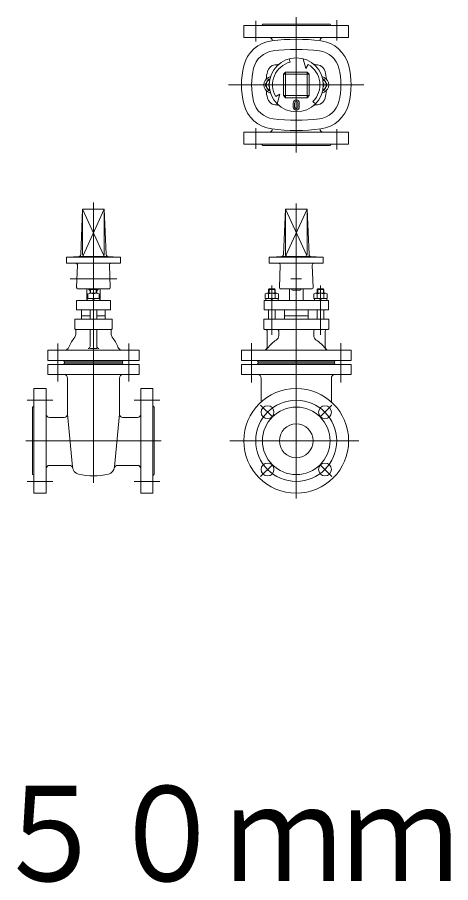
# Model space of a CAD drawing. Units: millimetres, scale not verified. Extents: x -6861 to 6861, y -5221 to 5221.
# Drawn here: x -6025 to -5384, y -4042 to -2761 of the extents above; entities that cross this region are included whole.
import ezdxf
from ezdxf.enums import TextEntityAlignment as Align

# ---------------------------------------------------------------- set-up
doc = ezdxf.new("R2010")
doc.units = ezdxf.units.MM
doc.header["$LTSCALE"] = 20
doc.layers.add('0-4_TEMP', color=3, linetype='Continuous', lineweight=18)
doc.layers.add('0-6_仕切弁', color=7, linetype='Continuous', lineweight=18)
doc.styles.add('ＭＳ ゴシック', font='')
doc.styles.get('ＭＳ ゴシック').set_extended_font_data('MS Gothic')

msp = doc.modelspace()

# ---------------------------------------------------------------- linework, layer by layer
at = {"layer": '0-4_TEMP'}
for p, q in [((-5672.19, -2766.32), (-5672.19, -2796.85)), ((-5612.19, -2960.89), (-5612.19, -2760.89)), ((-5552.19, -2795.28), (-5552.19, -2765.28)), ((-5712.19, -2860.89), (-5512.19, -2860.89)), ((-5672.19, -2955.46), (-5672.19, -2924.93)), ((-5552.19, -2926.49), (-5552.19, -2956.5)), ((-5912.19, -3034.99), (-5912.19, -3449.99)), ((-5612.19, -3036.62), (-5612.19, -3473.6)), ((-5648.19, -3157.99), (-5648.19, -3231.04)), ((-5576.19, -3157.99), (-5576.19, -3231.04)), ((-5964.69, -3243.99), (-5964.69, -3299.99)), ((-5859.69, -3243.99), (-5859.69, -3299.99)), ((-5678.19, -3243.6), (-5678.19, -3301.76)), ((-5546.19, -3243.6), (-5546.19, -3301.76)), ((-6010.19, -3327.99), (-5972.19, -3327.99)), ((-5814.19, -3327.99), (-5852.19, -3327.99)), ((-5665.02, -3335.16), (-5647.55, -3352.63)), ((-5559.37, -3335.16), (-5576.84, -3352.63)), ((-6012.19, -3387.99), (-5812.19, -3387.99)), ((-5710.53, -3387.99), (-5519.52, -3387.99)), ((-5665.02, -3440.81), (-5647.55, -3423.34)), ((-5559.37, -3440.81), (-5576.84, -3423.34)), ((-6010.19, -3447.99), (-5972.19, -3447.99)), ((-5814.19, -3447.99), (-5852.19, -3447.99))]:
    msp.add_line(p, q, dxfattribs=at)
msp.add_circle((-5612.19, -3387.99), 60, dxfattribs=at)
for centre, radius, start, end in [((-5642.19, -2844.27), 34, 97.18, 166.267), ((-5612.19, -3082.39), 274, 82.82, 97.18), ((-5582.19, -2844.27), 34, 13.733, 82.82), ((-5574.19, -2860.89), 104, 166.267, 193.733), ((-5650.19, -2860.89), 104, 346.267, 13.733), ((-5642.19, -2877.51), 34, 193.733, 262.82), ((-5582.19, -2877.51), 34, 277.18, 346.267), ((-5612.19, -2639.39), 274, 262.82, 277.18)]:
    msp.add_arc(centre, radius, start, end, dxfattribs=at)
at = {"layer": '0-6_仕切弁'}
for p, q in [((-5689.69, -2790.89), (-5689.69, -2772.89)), ((-5534.69, -2772.89), (-5689.69, -2772.89)), ((-5662.19, -2770.89), (-5562.19, -2770.89)), ((-5534.69, -2772.89), (-5534.69, -2790.89)), ((-5534.69, -2790.89), (-5689.69, -2790.89)), ((-5647.19, -2795.52), (-5647.19, -2795.89)), ((-5577.19, -2795.89), (-5577.19, -2795.52)), ((-5622.55, -2822.25), (-5621.25, -2827.08)), ((-5601.84, -2822.25), (-5597.96, -2836.74)), ((-5597.96, -2836.74), (-5594.47, -2830.7)), ((-5628.19, -2841.89), (-5631.19, -2844.89)), ((-5596.19, -2841.89), (-5628.19, -2841.89)), ((-5628.19, -2841.89), (-5628.19, -2879.89)), ((-5596.19, -2879.89), (-5596.19, -2841.89)), ((-5593.19, -2844.89), (-5596.19, -2841.89)), ((-5653.1, -2852.39), (-5658.01, -2860.89)), ((-5650.25, -2848.57), (-5653.36, -2850.06)), ((-5653.1, -2852.39), (-5651.28, -2852.39)), ((-5631.19, -2844.89), (-5593.19, -2844.89)), ((-5631.19, -2876.89), (-5631.19, -2844.89)), ((-5593.19, -2844.89), (-5593.19, -2876.89)), ((-5574.14, -2848.57), (-5571.03, -2850.06)), ((-5571.29, -2852.39), (-5573.11, -2852.39)), ((-5571.29, -2852.39), (-5566.38, -2860.89)), ((-5653.36, -2871.72), (-5650.25, -2873.2)), ((-5636.6, -2874.68), (-5642.63, -2878.17)), ((-5640.48, -2889.17), (-5636.6, -2874.68)), ((-5631.19, -2876.89), (-5593.19, -2876.89)), ((-5628.19, -2879.89), (-5631.19, -2876.89)), ((-5596.19, -2879.89), (-5628.19, -2879.89)), ((-5593.19, -2876.89), (-5596.19, -2879.89)), ((-5571.03, -2871.72), (-5574.14, -2873.2)), ((-5616.69, -2887.89), (-5616.69, -2893.89)), ((-5614.69, -2893.89), (-5614.69, -2887.89)), ((-5609.69, -2887.89), (-5609.69, -2893.89)), ((-5607.69, -2893.89), (-5607.69, -2887.89)), ((-5587.44, -2885.64), (-5583.91, -2889.17)), ((-5534.69, -2930.89), (-5689.69, -2930.89)), ((-5689.69, -2930.89), (-5689.69, -2948.89)), ((-5647.19, -2926.26), (-5647.19, -2925.89)), ((-5577.19, -2925.89), (-5577.19, -2926.26)), ((-5534.69, -2948.89), (-5534.69, -2930.89)), ((-5534.69, -2948.89), (-5689.69, -2948.89)), ((-5662.19, -2950.89), (-5562.19, -2950.89)), ((-5931.08, -3112.25), (-5928.19, -3044.99)), ((-5928.19, -3044.99), (-5896.76, -3113.74)), ((-5928.19, -3044.99), (-5896.19, -3044.99)), ((-5928.19, -3111.99), (-5928.19, -3044.99)), ((-5896.19, -3044.99), (-5927.62, -3113.74)), ((-5893.31, -3112.25), (-5896.19, -3044.99)), ((-5896.19, -3111.99), (-5896.19, -3044.99)), ((-5631.08, -3112.25), (-5628.19, -3044.99)), ((-5628.19, -3044.99), (-5596.76, -3113.74)), ((-5628.19, -3044.99), (-5596.19, -3044.99)), ((-5628.19, -3111.99), (-5628.19, -3044.99)), ((-5627.62, -3113.74), (-5596.19, -3044.99)), ((-5593.31, -3112.25), (-5596.19, -3044.99)), ((-5596.19, -3111.99), (-5596.19, -3044.99)), ((-5931.19, -3114.99), (-5952.19, -3115.99)), ((-5952.19, -3115.99), (-5872.19, -3115.99)), ((-5952.19, -3115.99), (-5952.19, -3124.99)), ((-5952.19, -3124.99), (-5872.19, -3124.99)), ((-5893.19, -3114.99), (-5931.19, -3114.99)), ((-5893.19, -3114.99), (-5872.19, -3115.99)), ((-5872.19, -3115.99), (-5872.19, -3124.99)), ((-5631.19, -3114.99), (-5652.19, -3115.99)), ((-5572.19, -3115.99), (-5652.19, -3115.99)), ((-5652.19, -3115.99), (-5652.19, -3124.99)), ((-5652.19, -3124.99), (-5572.19, -3124.99)), ((-5593.19, -3114.99), (-5631.19, -3114.99)), ((-5593.19, -3114.99), (-5572.19, -3115.99)), ((-5572.19, -3115.99), (-5572.19, -3124.99)), ((-5935.82, -3128.11), (-5937.11, -3160.91)), ((-5888.57, -3128.11), (-5887.28, -3160.91)), ((-5635.82, -3128.11), (-5637.11, -3160.91)), ((-5588.57, -3128.11), (-5587.28, -3160.91)), ((-5877.79, -3147.99), (-5946.6, -3147.99)), ((-5620.21, -3147.99), (-5604.18, -3147.99)), ((-5935.11, -3162.99), (-5889.27, -3162.99)), ((-5922.19, -3162.99), (-5922.19, -3179.99)), ((-5917.19, -3163.8), (-5916.38, -3162.99)), ((-5907.19, -3163.8), (-5917.19, -3163.8)), ((-5917.19, -3169.49), (-5917.19, -3163.8)), ((-5916.38, -3169.49), (-5916.38, -3162.99)), ((-5908.01, -3162.99), (-5916.38, -3162.99)), ((-5908.01, -3169.49), (-5908.01, -3162.99)), ((-5907.19, -3163.8), (-5908.01, -3162.99)), ((-5907.19, -3169.49), (-5907.19, -3163.8)), ((-5902.19, -3162.99), (-5902.19, -3179.99)), ((-5653.19, -3163.8), (-5652.38, -3162.99)), ((-5643.19, -3163.8), (-5653.19, -3163.8)), ((-5653.19, -3169.49), (-5653.19, -3163.8)), ((-5652.38, -3169.49), (-5652.38, -3162.99)), ((-5644.01, -3162.99), (-5652.38, -3162.99)), ((-5644.01, -3169.49), (-5644.01, -3162.99)), ((-5643.19, -3163.8), (-5644.01, -3162.99)), ((-5643.19, -3169.49), (-5643.19, -3163.8)), ((-5635.11, -3162.99), (-5589.27, -3162.99)), ((-5622.19, -3162.99), (-5622.19, -3179.99)), ((-5602.19, -3162.99), (-5602.19, -3179.99)), ((-5581.19, -3163.8), (-5580.38, -3162.99)), ((-5581.19, -3163.8), (-5571.19, -3163.8)), ((-5581.19, -3169.49), (-5581.19, -3163.8)), ((-5580.38, -3169.49), (-5580.38, -3162.99)), ((-5580.38, -3162.99), (-5572.01, -3162.99)), ((-5572.01, -3169.49), (-5572.01, -3162.99)), ((-5571.19, -3163.8), (-5572.01, -3162.99)), ((-5571.19, -3169.49), (-5571.19, -3163.8)), ((-5921.39, -3177.49), (-5902.99, -3177.49)), ((-5921.39, -3177.49), (-5921.39, -3179.99)), ((-5920.69, -3177.49), (-5920.69, -3170.31)), ((-5907.94, -3169.49), (-5916.44, -3169.49)), ((-5913.64, -3177.49), (-5912.19, -3179.99)), ((-5912.19, -3170.31), (-5912.19, -3177.49)), ((-5910.75, -3179.99), (-5912.19, -3177.49)), ((-5903.69, -3177.49), (-5903.69, -3170.31)), ((-5902.99, -3177.49), (-5902.99, -3179.99)), ((-5658.01, -3170.31), (-5658.01, -3177.49)), ((-5658.01, -3177.49), (-5638.38, -3177.49)), ((-5657.39, -3177.49), (-5657.39, -3179.99)), ((-5655.55, -3169.49), (-5640.83, -3169.49)), ((-5653.1, -3170.31), (-5653.1, -3177.49)), ((-5649.64, -3177.49), (-5648.19, -3179.99)), ((-5646.75, -3179.99), (-5648.19, -3177.49)), ((-5643.29, -3170.31), (-5643.29, -3177.49)), ((-5638.99, -3177.49), (-5638.99, -3179.99)), ((-5638.38, -3177.49), (-5638.38, -3170.31)), ((-5617.28, -3164.99), (-5607.11, -3164.99)), ((-5586.01, -3177.49), (-5586.01, -3170.31)), ((-5566.38, -3177.49), (-5586.01, -3177.49)), ((-5585.39, -3177.49), (-5585.39, -3179.99)), ((-5568.83, -3169.49), (-5583.55, -3169.49)), ((-5581.1, -3170.31), (-5581.1, -3177.49)), ((-5577.64, -3179.99), (-5576.19, -3177.49)), ((-5574.75, -3177.49), (-5576.19, -3179.99)), ((-5571.29, -3170.31), (-5571.29, -3177.49)), ((-5566.99, -3177.49), (-5566.99, -3179.99)), ((-5566.38, -3170.31), (-5566.38, -3177.49)), ((-5887.19, -3179.99), (-5937.19, -3179.99)), ((-5937.19, -3179.99), (-5937.19, -3193.99)), ((-5887.19, -3179.99), (-5887.19, -3193.99)), ((-5659.69, -3179.99), (-5564.69, -3179.99)), ((-5659.69, -3193.99), (-5659.69, -3179.99)), ((-5564.69, -3193.99), (-5564.69, -3179.99)), ((-5887.19, -3193.99), (-5937.19, -3193.99)), ((-5929.69, -3193.99), (-5929.69, -3207.99)), ((-5929.69, -3202.99), (-5917.19, -3202.99)), ((-5917.19, -3193.99), (-5917.19, -3207.99)), ((-5907.19, -3207.99), (-5907.19, -3193.99)), ((-5907.19, -3202.99), (-5894.69, -3202.99)), ((-5894.69, -3193.99), (-5894.69, -3207.99)), ((-5564.69, -3193.99), (-5659.69, -3193.99)), ((-5653.19, -3207.99), (-5653.19, -3193.99)), ((-5643.19, -3207.99), (-5643.19, -3193.99)), ((-5629.69, -3207.99), (-5629.69, -3193.99)), ((-5629.69, -3202.99), (-5594.69, -3202.99)), ((-5594.69, -3207.99), (-5594.69, -3193.99)), ((-5581.19, -3207.99), (-5581.19, -3193.99)), ((-5571.19, -3207.99), (-5571.19, -3193.99)), ((-5884.69, -3207.99), (-5939.69, -3207.99)), ((-5939.69, -3221.99), (-5939.69, -3207.99)), ((-5884.69, -3221.99), (-5884.69, -3207.99)), ((-5660.19, -3207.99), (-5564.19, -3207.99)), ((-5660.19, -3221.99), (-5660.19, -3207.99)), ((-5564.19, -3221.99), (-5564.19, -3207.99)), ((-5938.69, -3222.99), (-5885.69, -3222.99)), ((-5938.19, -3229.64), (-5938.19, -3222.99)), ((-5917.19, -3248.29), (-5917.19, -3222.99)), ((-5907.19, -3248.29), (-5907.19, -3222.99)), ((-5886.19, -3229.64), (-5886.19, -3222.99)), ((-5659.19, -3222.99), (-5565.19, -3222.99)), ((-5655.19, -3248.82), (-5655.19, -3225.99)), ((-5638.19, -3224.99), (-5638.19, -3232.14)), ((-5586.19, -3224.99), (-5586.19, -3232.14)), ((-5569.19, -3248.82), (-5569.19, -3225.99)), ((-5979.69, -3253.99), (-5844.69, -3253.99)), ((-5979.69, -3268.99), (-5979.69, -3253.99)), ((-5907.19, -3251.29), (-5917.19, -3251.29)), ((-5844.69, -3268.99), (-5844.69, -3253.99)), ((-5531.19, -3253.99), (-5693.19, -3253.99)), ((-5693.19, -3253.99), (-5693.19, -3268.99)), ((-5531.19, -3253.99), (-5531.19, -3268.99)), ((-5979.69, -3268.99), (-5844.69, -3268.99)), ((-5844.69, -3274.99), (-5979.69, -3274.99)), ((-5979.69, -3289.99), (-5979.69, -3274.99)), ((-5955.19, -3270.99), (-5869.19, -3270.99)), ((-5955.19, -3272.99), (-5955.19, -3270.99)), ((-5869.19, -3272.99), (-5955.19, -3272.99)), ((-5869.19, -3272.99), (-5869.19, -3270.99)), ((-5844.69, -3289.99), (-5844.69, -3274.99)), ((-5693.19, -3268.99), (-5531.19, -3268.99)), ((-5531.19, -3274.99), (-5693.19, -3274.99)), ((-5693.19, -3274.99), (-5693.19, -3289.99)), ((-5668.69, -3270.99), (-5555.69, -3270.99)), ((-5668.69, -3272.99), (-5668.69, -3270.99)), ((-5555.69, -3272.99), (-5668.69, -3272.99)), ((-5555.69, -3272.99), (-5555.69, -3270.99)), ((-5531.19, -3274.99), (-5531.19, -3289.99)), ((-5979.69, -3289.99), (-5844.69, -3289.99)), ((-5693.19, -3289.99), (-5531.19, -3289.99)), ((-5950.69, -3348.34), (-5950.69, -3294.99)), ((-5873.69, -3348.34), (-5873.69, -3294.99)), ((-5664.19, -3294.99), (-5664.19, -3330.52)), ((-5560.19, -3294.99), (-5560.19, -3330.52)), ((-6000.19, -3465.49), (-6000.19, -3310.49)), ((-5982.19, -3310.49), (-6000.19, -3310.49)), ((-5982.19, -3465.49), (-5982.19, -3310.49)), ((-5842.19, -3465.49), (-5842.19, -3310.49)), ((-5842.19, -3310.49), (-5824.19, -3310.49)), ((-5824.19, -3465.49), (-5824.19, -3310.49)), ((-6002.19, -3337.99), (-6002.19, -3437.99)), ((-5822.19, -3337.99), (-5822.19, -3437.99)), ((-5955.69, -3353.34), (-5977.19, -3353.34)), ((-5950.69, -3348.34), (-5943.36, -3426.7)), ((-5873.69, -3348.34), (-5881.03, -3426.7)), ((-5868.69, -3353.34), (-5847.19, -3353.34)), ((-5977.19, -3424.31), (-5947.99, -3424.31)), ((-5847.19, -3424.31), (-5876.39, -3424.31)), ((-6000.19, -3465.49), (-5982.19, -3465.49)), ((-5824.19, -3465.49), (-5842.19, -3465.49))]:
    msp.add_line(p, q, dxfattribs=at)
for points in [[(-5651.28, -2869.39), (-5653.1, -2869.39), (-5658.01, -2860.89)], [(-5573.11, -2869.39), (-5571.29, -2869.39), (-5566.38, -2860.89)]]:
    msp.add_lwpolyline(points, dxfattribs=at)
for centre, radius in [((-5612.19, -2860.89), 40), ((-5612.19, -3387.99), 77.5), ((-5654.62, -3345.56), 9.5), ((-5612.19, -3387.99), 50), ((-5569.77, -3345.56), 9.5), ((-5612.19, -3387.99), 25), ((-5654.62, -3430.41), 9.5), ((-5569.77, -3430.41), 9.5)]:
    msp.add_circle(centre, radius, dxfattribs=at)
for centre, radius, start, end in [((-5664.19, -2770.89), 2, 270, 0), ((-5560.19, -2770.89), 2, 180, 270), ((-5652.19, -2795.89), 5, 0, 90), ((-5572.19, -2795.89), 5, 90, 180), ((-5642.19, -2844.27), 49, 97.18, 166.267), ((-5612.19, -3082.39), 289, 82.82, 97.18), ((-5582.19, -2844.27), 49, 13.733, 82.82), ((-5642.19, -2844.27), 13, 97.18, 166.267), ((-5612.19, -2860.89), 35, 105, 209.584), ((-5612.19, -3082.39), 253, 95.969, 97.18), ((-5612.19, -2860.89), 35, 315, 59.584), ((-5612.19, -3082.39), 253, 82.82, 84.031), ((-5582.19, -2844.27), 13, 13.733, 82.82), ((-5574.19, -2860.89), 119, 166.267, 193.733), ((-5574.19, -2860.89), 83, 166.267, 174.195), ((-5650.19, -2860.89), 83, 5.805, 13.733), ((-5650.19, -2860.89), 119, 346.267, 13.733), ((-5648.19, -2860.89), 12, 115.503, 244.497), ((-5648.19, -2860.89), 8.5, 112.252, 247.748), ((-5576.19, -2860.89), 8.5, 292.252, 67.748), ((-5576.19, -2860.89), 12, 295.503, 64.497), ((-5574.19, -2860.89), 83, 185.805, 193.733), ((-5648.19, -2860.89), 5, 140.805, 219.195), ((-5648.19, -2860.89), 4.19, 161.806, 198.194), ((-5576.19, -2860.89), 5, 320.805, 39.195), ((-5576.19, -2860.89), 4.19, 341.806, 18.194), ((-5650.19, -2860.89), 83, 346.267, 354.195), ((-5642.19, -2877.51), 13, 193.733, 262.82), ((-5582.19, -2877.51), 13, 277.18, 346.267), ((-5642.19, -2877.51), 49, 193.733, 262.82), ((-5612.19, -2639.39), 253, 262.82, 264.031), ((-5612.19, -2887.89), 4.5, 0, 180), ((-5612.19, -2893.89), 4.5, 180, 0), ((-5612.19, -2887.89), 2.5, 0, 180), ((-5612.19, -2893.89), 2.5, 180, 0), ((-5612.19, -2639.39), 253, 275.969, 277.18), ((-5582.19, -2877.51), 49, 277.18, 346.267), ((-5652.19, -2925.89), 5, 270, 0), ((-5612.19, -2639.39), 289, 262.82, 277.18), ((-5572.19, -2925.89), 5, 180, 270), ((-5664.19, -2950.89), 2, 0, 90), ((-5560.19, -2950.89), 2, 90, 180), ((-5934.07, -3112.12), 3, 272.726, 357.546), ((-5925.19, -3111.99), 3, 180, 270), ((-5899.19, -3111.99), 3, 270, 0), ((-5890.31, -3112.12), 3, 182.454, 267.274), ((-5634.07, -3112.12), 3, 272.726, 357.546), ((-5625.19, -3111.99), 3, 180, 270), ((-5599.19, -3111.99), 3, 270, 0), ((-5590.31, -3112.12), 3, 182.454, 267.274), ((-5938.81, -3127.99), 3, 357.739, 90), ((-5885.57, -3127.99), 3, 90, 182.261), ((-5638.81, -3127.99), 3, 357.739, 90), ((-5585.57, -3127.99), 3, 90, 182.261), ((-5935.11, -3160.99), 2, 177.739, 270), ((-5917.28, -3162.99), 2, 180, 272.456), ((-5907.11, -3162.99), 2, 267.544, 0), ((-5889.27, -3160.99), 2, 270, 2.261), ((-5635.11, -3160.99), 2, 177.739, 270), ((-5617.28, -3162.99), 2, 180, 270), ((-5607.11, -3162.99), 2, 270, 0), ((-5589.27, -3160.99), 2, 270, 2.261), ((-5916.44, -3180.84), 11.35, 68.016, 111.984), ((-5907.94, -3180.84), 11.35, 68.016, 111.984), ((-5655.55, -3173.55), 4.06, 52.812, 127.188), ((-5648.19, -3184.49), 15, 70.903, 109.097), ((-5640.83, -3173.55), 4.06, 52.812, 127.188), ((-5583.55, -3173.55), 4.06, 52.812, 127.188), ((-5576.19, -3184.49), 15, 70.903, 109.097), ((-5568.83, -3173.55), 4.06, 52.812, 127.188), ((-5938.69, -3221.99), 1, 180, 270), ((-5885.69, -3221.99), 1, 270, 0), ((-5659.19, -3221.99), 1, 180, 270), ((-5658.19, -3225.99), 3, 0, 90), ((-5640.19, -3224.99), 2, 0, 90), ((-5584.19, -3224.99), 2, 90, 180), ((-5566.19, -3225.99), 3, 90, 180), ((-5565.19, -3221.99), 1, 270, 0), ((-5891.23, -3272.99), 62, 141.736, 157.312), ((-5946.19, -3229.64), 8, 321.736, 0), ((-5878.19, -3229.64), 8, 180, 218.264), ((-5933.15, -3272.99), 62, 22.688, 38.264), ((-5612.19, -3283.99), 54, 123.256, 142.2), ((-5646.19, -3232.14), 8, 303.256, 0), ((-5578.19, -3232.14), 8, 180, 236.744), ((-5612.19, -3283.99), 54, 37.8, 56.744), ((-5955.81, -3245.99), 8, 270, 337.312), ((-5920.19, -3248.29), 3, 270, 0), ((-5904.19, -3248.29), 3, 180, 270), ((-5868.57, -3245.99), 8, 202.688, 270), ((-5661.18, -3245.99), 8, 270, 322.2), ((-5660.19, -3248.82), 5, 289.265, 0), ((-5563.2, -3245.99), 8, 217.8, 270), ((-5564.19, -3248.82), 5, 180, 250.735), ((-5957.19, -3270.99), 2, 0, 90), ((-5957.19, -3272.99), 2, 270, 0), ((-5867.19, -3270.99), 2, 90, 180), ((-5867.19, -3272.99), 2, 180, 270), ((-5670.69, -3270.99), 2, 0, 90), ((-5670.69, -3272.99), 2, 270, 0), ((-5553.69, -3270.99), 2, 90, 180), ((-5553.69, -3272.99), 2, 180, 270), ((-5955.69, -3294.99), 5, 0, 90), ((-5868.69, -3294.99), 5, 90, 180), ((-5669.19, -3294.99), 5, 0, 90), ((-5555.19, -3294.99), 5, 90, 180), ((-6002.19, -3335.99), 2, 270, 0), ((-5822.19, -3335.99), 2, 180, 270), ((-5977.19, -3348.34), 5, 180, 270), ((-5955.69, -3348.34), 5, 270, 0), ((-5868.69, -3348.34), 5, 180, 270), ((-5847.19, -3348.34), 5, 270, 0), ((-5977.19, -3429.31), 5, 90, 180), ((-5947.99, -3429.31), 5, 12.67, 90), ((-5931.41, -3425.58), 12, 185.35, 255.739), ((-5892.98, -3425.58), 12, 284.261, 354.65), ((-5876.39, -3429.31), 5, 90, 167.33), ((-5847.19, -3429.31), 5, 0, 90), ((-6002.19, -3439.99), 2, 0, 90), ((-5912.19, -3349.99), 90, 255.739, 284.261), ((-5822.19, -3439.99), 2, 90, 180)]:
    msp.add_arc(centre, radius, start, end, dxfattribs=at)

# ---------------------------------------------------------------- texts
at = {"layer": '0-6_仕切弁', "style": 'ＭＳ ゴシック', "width": 0.9}
msp.add_text('５０ｍｍ', height=140.8, dxfattribs=at).set_placement((-6062.85, -4082.19), align=Align.BOTTOM_LEFT)

doc.saveas('drawing.dxf')
